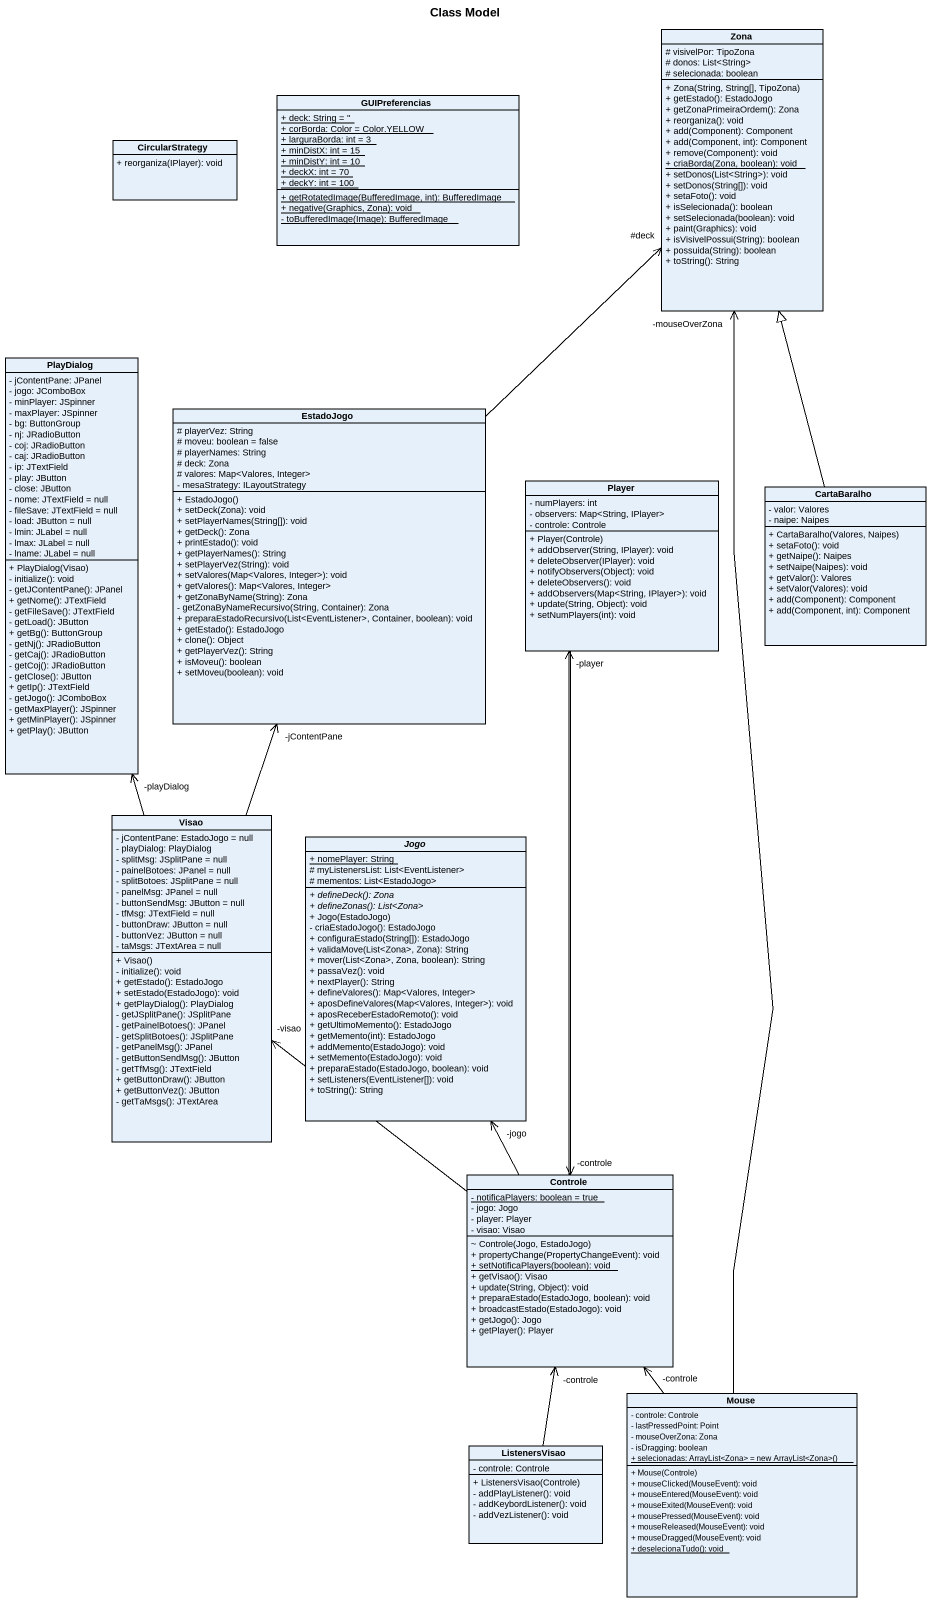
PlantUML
@startuml
title Class Model
hide circle
hide empty members
skinparam classAttributeIconSize 0
class Zona {
  # visivelPor: TipoZona
  # donos: List<String>
  # selecionada: boolean
  + Zona(String, String[], TipoZona)
  + getEstado(): EstadoJogo
  + getZonaPrimeiraOrdem(): Zona
  + reorganiza(): void
  + add(Component): Component
  + add(Component, int): Component
  + remove(Component): void
  {static} + criaBorda(Zona, boolean): void
  + setDonos(List<String>): void
  + setDonos(String[]): void
  + setaFoto(): void
  + isSelecionada(): boolean
  + setSelecionada(boolean): void
  + paint(Graphics): void
  + isVisivelPossui(String): boolean
  + possuida(String): boolean
  + toString(): String
}
class GUIPreferencias {
  {static} + deck: String = ''
  {static} + corBorda: Color = Color.YELLOW
  {static} + larguraBorda: int = 3
  {static} + minDistX: int = 15
  {static} + minDistY: int = 10
  {static} + deckX: int = 70
  {static} + deckY: int = 100
  {static} + getRotatedImage(BufferedImage, int): BufferedImage
  {static} + negative(Graphics, Zona): void
  {static} - toBufferedImage(Image): BufferedImage
}
class CircularStrategy {
  + reorganiza(IPlayer): void
}
class PlayDialog {
  - jContentPane: JPanel
  - jogo: JComboBox
  - minPlayer: JSpinner
  - maxPlayer: JSpinner
  - bg: ButtonGroup
  - nj: JRadioButton
  - coj: JRadioButton
  - caj: JRadioButton
  - ip: JTextField
  - play: JButton
  - close: JButton
  - nome: JTextField = null
  - fileSave: JTextField = null
  - load: JButton = null
  - lmin: JLabel = null
  - lmax: JLabel = null
  - lname: JLabel = null
  + PlayDialog(Visao)
  - initialize(): void
  - getJContentPane(): JPanel
  + getNome(): JTextField
  - getFileSave(): JTextField
  - getLoad(): JButton
  + getBg(): ButtonGroup
  - getNj(): JRadioButton
  - getCaj(): JRadioButton
  - getCoj(): JRadioButton
  - getClose(): JButton
  + getIp(): JTextField
  - getJogo(): JComboBox
  - getMaxPlayer(): JSpinner
  + getMinPlayer(): JSpinner
  + getPlay(): JButton
}
class EstadoJogo {
  # playerVez: String
  # moveu: boolean = false
  # playerNames: String
  # deck: Zona
  # valores: Map<Valores, Integer>
  - mesaStrategy: ILayoutStrategy
  + EstadoJogo()
  + setDeck(Zona): void
  + setPlayerNames(String[]): void
  + getDeck(): Zona
  + printEstado(): void
  + getPlayerNames(): String
  + setPlayerVez(String): void
  + setValores(Map<Valores, Integer>): void
  + getValores(): Map<Valores, Integer>
  + getZonaByName(String): Zona
  - getZonaByNameRecursivo(String, Container): Zona
  + preparaEstadoRecursivo(List<EventListener>, Container, boolean): void
  + getEstado(): EstadoJogo
  + clone(): Object
  + getPlayerVez(): String
  + isMoveu(): boolean
  + setMoveu(boolean): void
}
class Player {
  - numPlayers: int
  - observers: Map<String, IPlayer>
  - controle: Controle
  + Player(Controle)
  + addObserver(String, IPlayer): void
  + deleteObserver(IPlayer): void
  + notifyObservers(Object): void
  + deleteObservers(): void
  + addObservers(Map<String, IPlayer>): void
  + update(String, Object): void
  + setNumPlayers(int): void
}
class CartaBaralho {
  - valor: Valores
  - naipe: Naipes
  + CartaBaralho(Valores, Naipes)
  + setaFoto(): void
  + getNaipe(): Naipes
  + setNaipe(Naipes): void
  + getValor(): Valores
  + setValor(Valores): void
  + add(Component): Component
  + add(Component, int): Component
}
class Visao {
  - jContentPane: EstadoJogo = null
  - playDialog: PlayDialog
  - splitMsg: JSplitPane = null
  - painelBotoes: JPanel = null
  - splitBotoes: JSplitPane = null
  - panelMsg: JPanel = null
  - buttonSendMsg: JButton = null
  - tfMsg: JTextField = null
  - buttonDraw: JButton = null
  - buttonVez: JButton = null
  - taMsgs: JTextArea = null
  + Visao()
  - initialize(): void
  + getEstado(): EstadoJogo
  + setEstado(EstadoJogo): void
  + getPlayDialog(): PlayDialog
  - getJSplitPane(): JSplitPane
  - getPainelBotoes(): JPanel
  - getSplitBotoes(): JSplitPane
  - getPanelMsg(): JPanel
  - getButtonSendMsg(): JButton
  - getTfMsg(): JTextField
  + getButtonDraw(): JButton
  + getButtonVez(): JButton
  - getTaMsgs(): JTextArea
}
abstract class Jogo {
  {static} + nomePlayer: String
  # myListenersList: List<EventListener>
  # mementos: List<EstadoJogo>
  {abstract} + defineDeck(): Zona
  {abstract} + defineZonas(): List<Zona>
  + Jogo(EstadoJogo)
  - criaEstadoJogo(): EstadoJogo
  + configuraEstado(String[]): EstadoJogo
  + validaMove(List<Zona>, Zona): String
  + mover(List<Zona>, Zona, boolean): String
  + passaVez(): void
  + nextPlayer(): String
  + defineValores(): Map<Valores, Integer>
  + aposDefineValores(Map<Valores, Integer>): void
  + aposReceberEstadoRemoto(): void
  + getUltimoMemento(): EstadoJogo
  + getMemento(int): EstadoJogo
  + addMemento(EstadoJogo): void
  + setMemento(EstadoJogo): void
  + preparaEstado(EstadoJogo, boolean): void
  + setListeners(EventListener[]): void
  + toString(): String
}
class Controle {
  {static} - notificaPlayers: boolean = true
  - jogo: Jogo
  - player: Player
  - visao: Visao
  ~ Controle(Jogo, EstadoJogo)
  + propertyChange(PropertyChangeEvent): void
  {static} + setNotificaPlayers(boolean): void
  + getVisao(): Visao
  + update(String, Object): void
  + preparaEstado(EstadoJogo, boolean): void
  + broadcastEstado(EstadoJogo): void
  + getJogo(): Jogo
  + getPlayer(): Player
}
class Mouse {
  - controle: Controle
  - lastPressedPoint: Point
  - mouseOverZona: Zona
  - isDragging: boolean
  {static} {field} + selecionadas: ArrayList<Zona> = new ArrayList<Zona>()
  + Mouse(Controle)
  + mouseClicked(MouseEvent): void
  + mouseEntered(MouseEvent): void
  + mouseExited(MouseEvent): void
  + mousePressed(MouseEvent): void
  + mouseReleased(MouseEvent): void
  + mouseDragged(MouseEvent): void
  {static} + deselecionaTudo(): void
}
class ListenersVisao {
  - controle: Controle
  + ListenersVisao(Controle)
  - addPlayListener(): void
  - addKeybordListener(): void
  - addVezListener(): void
}
EstadoJogo -up-> "#deck" Zona
Player --> "-controle" Controle
CartaBaralho -up-|> Zona
Visao -up-> "-playDialog" PlayDialog
Visao -up-> "-jContentPane" EstadoJogo
Controle -up-> "-player" Player
Controle -up-> "-visao" Visao
Controle -up-> "-jogo" Jogo
Mouse -up-> "-mouseOverZona" Zona
Mouse -up-> "-controle" Controle
ListenersVisao -up-> "-controle" Controle
@enduml
